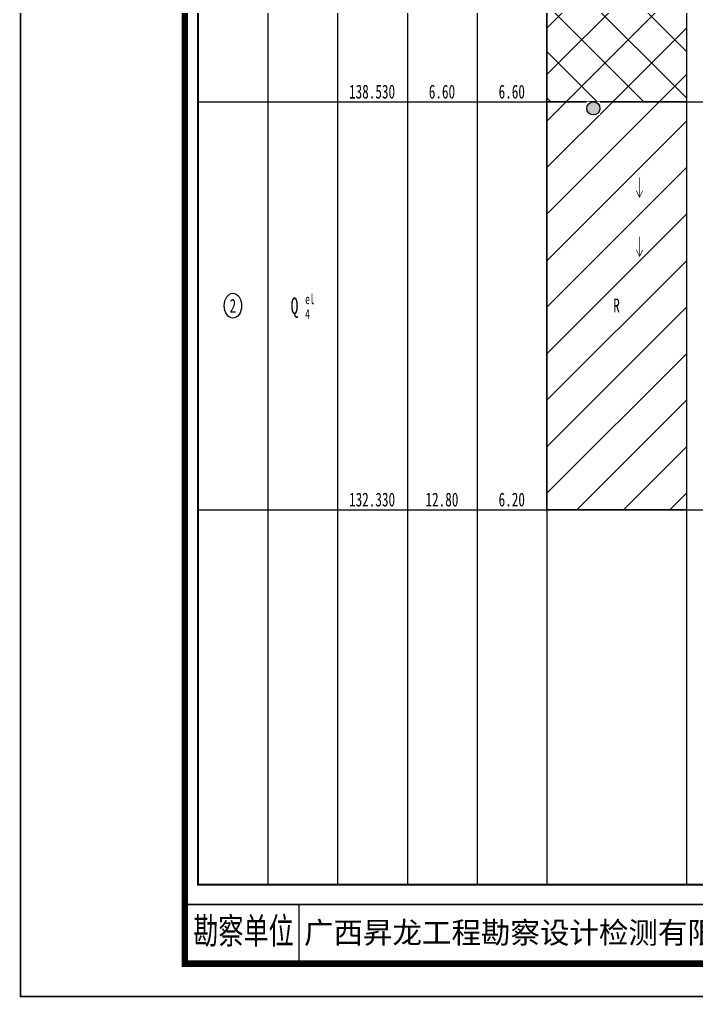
# Model space of a CAD drawing. Extents: x -27 to 2779, y -202 to 95.
# Drawn here: x 2332.9 to 2435.7, y -202.1 to -53.5 of the extents above; entities that cross this region are included whole.
import ezdxf

# ---------------------------------------------------------------- set-up
doc = ezdxf.new("R2010")
doc.units = 0
doc.header["$MEASUREMENT"] = 0
for name, color, linetype in [('ZZT_BGBJ', 7, 'Continuous'), ('ZZT_QYBJ', 7, 'Continuous'), ('ZZT_TC', 7, 'Continuous')]:
    doc.layers.add(name, color=color, linetype=linetype)
doc.styles.add('BODYCONTENT', font='simfang.ttf', dxfattribs={"width": 0.7, "height": 2.5})
doc.styles.add('HT', font='simhei.ttf')
doc.styles.add('LZ_FONT', font='simfang.ttf', dxfattribs={"width": 0.7, "height": 8})

# ---------------------------------------------------------------- blocks, each defined once
blk = doc.blocks.new('zztSLbg')
blk.add_wipeout([(-0.05, -0.11), (1.04, -0.11), (1.04, 3), (-0.05, 3)])
at = {"color": 1, "const_width": 0.1}
for points in [[(0.5, 3), (0.5, 0)], [(0, 1), (0.5, 0), (1, 1)]]:
    blk.add_lwpolyline(points, dxfattribs=at)
blk = doc.blocks.new('zztTLqy-yz', base_point=(1, 2))
blk.add_wipeout([(0, 0), (2, 0), (2, 2), (0, 2)])
h = blk.add_hatch(color=1)
edge = h.paths.add_edge_path()
edge.add_arc((1, 1), 1, 0, 360)
at = {"color": 1}
blk.add_circle((1, 1), 1, dxfattribs=at)
blk = doc.blocks.new('block11', base_point=(27, 229))
for p, q in [((25, 5), (25, 14)), ((25, 5), (25, 14)), ((25, 5), (25, 14)), ((42.36, 5), (42.36, 14)), ((42.36, 5), (42.36, 14))]:
    blk.add_line(p, q)
for points, const_width in [([(0, 0), (210, 0), (210, 297), (0, 297)], 0.25), ([(25, 5), (205, 5), (205, 292), (25, 292)], 1), ([(27, 265), (203, 265), (203, 17), (27, 17)], 0.3)]:
    blk.add_lwpolyline(points, close=True, dxfattribs=dict(const_width=const_width))
at = {"const_width": 0.3}
blk.add_lwpolyline([(25, 14), (205, 14)], dxfattribs=at)
at = {"style": 'LZ_FONT', "width": 0.7}
blk.add_text('勘察单位', height=4, dxfattribs=at).set_placement((26.27, 8))
at = {"style": 'HT'}
blk.add_text('广西昇龙工程勘察设计检测有限公司', height=3.2865, dxfattribs=at).set_placement((43.1, 8.08))

msp = doc.modelspace()

# ---------------------------------------------------------------- hatches: boundary and pattern name
at = {"layer": 'ZZT_TC'}
h = msp.add_hatch(dxfattribs=at)
h.set_pattern_fill('GKSTT', color=256, style=0)
h.set_pattern_definition([(45, (0, 0), (-3.535534, 3.535534), []), (135, (0, 0), (-3.535534, -3.535534), [])])
h.paths.add_polyline_path([(2413.01, 0), (2434.22, 0), (2434.22, -66), (2413.01, -66)], flags=0)
h = msp.add_hatch(dxfattribs=at)
h.set_pattern_fill('GKHNT', color=256, style=0)
h.set_pattern_definition([(45, (0, 0), (-3.535534, 3.535534), [])])
h.paths.add_polyline_path([(2413.01, -66), (2434.22, -66), (2434.22, -128), (2413.01, -128)], flags=0)

# ---------------------------------------------------------------- linework, layer by layer
for p, q in [((2360, 27), (2360, -185)), ((2370.6, 27), (2370.6, -185)), ((2381.2, 27), (2381.2, -185)), ((2391.81, 27), (2391.81, -185)), ((2402.41, 27), (2402.41, -185)), ((2413.01, 27), (2413.01, -185)), ((2434.22, 27), (2434.22, -185)), ((2360, -66), (2370.6, -66)), ((2370.6, -66), (2381.2, -66)), ((2381.2, -66), (2391.81, -66)), ((2391.81, -66), (2402.41, -66)), ((2402.41, -66), (2413.01, -66)), ((2434.22, -66), (2493.59, -66)), ((2360, -128), (2370.6, -128)), ((2370.6, -128), (2381.2, -128)), ((2381.2, -128), (2391.81, -128)), ((2391.81, -128), (2402.41, -128)), ((2402.41, -128), (2413.01, -128)), ((2413.01, -128), (2434.22, -128)), ((2434.22, -128), (2493.59, -128))]:
    msp.add_line(p, q, dxfattribs=at)
for points in [[(2413.01, 0), (2434.22, 0), (2434.22, -66), (2413.01, -66)], [(2413.01, -66), (2434.22, -66), (2434.22, -128), (2413.01, -128)]]:
    msp.add_lwpolyline(points, close=True, dxfattribs=at)
at = {"layer": 'ZZT_TC', "color": 7}
msp.add_ellipse((2365.3, -97), major_axis=(0, 1.89), ratio=0.7, dxfattribs=at)

# ---------------------------------------------------------------- texts
at = {"layer": 'ZZT_TC', "color": 7, "style": 'BODYCONTENT', "width": 0.7}
for s, height, p in [('138.530', 2.1, (2382.95, -65.5)), ('6.60', 2.1, (2395.07, -65.5)), ('6.60', 2.1, (2405.68, -65.5)), ('2', 2.1, (2364.79, -98.05)), ('Q', 2.5, (2374.07, -98.25)), ('el', 1.5, (2376.28, -96.75)), ('R', 2.1, (2423.11, -98)), ('4', 1.5, (2376.28, -99)), ('132.330', 2.1, (2382.95, -127.5)), ('12.80', 2.1, (2394.57, -127.5)), ('6.20', 2.1, (2405.68, -127.5))]:
    msp.add_text(s, height=height, dxfattribs=at).set_placement(p)

# ---------------------------------------------------------------- next in the draw order: block references
at = {"layer": 'ZZT_BGBJ'}
for p in [(2426.6, -80.5), (2426.6, -89.5)]:
    msp.add_blockref('zztSLbg', p, dxfattribs=at)
at = {"layer": 'ZZT_QYBJ'}
msp.add_blockref('zztTLqy-yz', (2420.08, -66), dxfattribs=at)

# ---------------------------------------------------------------- next in the draw order: linework, layer by layer
at = {"layer": 'ZZT_TC', "color": 7, "const_width": 0.3, "flags": 128}
msp.add_lwpolyline([(2360, 27), (2536, 27), (2536, -185), (2360, -185)], close=True, dxfattribs=at)

# ---------------------------------------------------------------- next in the draw order: block references
at = {"layer": 'ZZT_TC'}
msp.add_blockref('block11', (2360, 27), dxfattribs=at)

doc.saveas('drawing.dxf')
